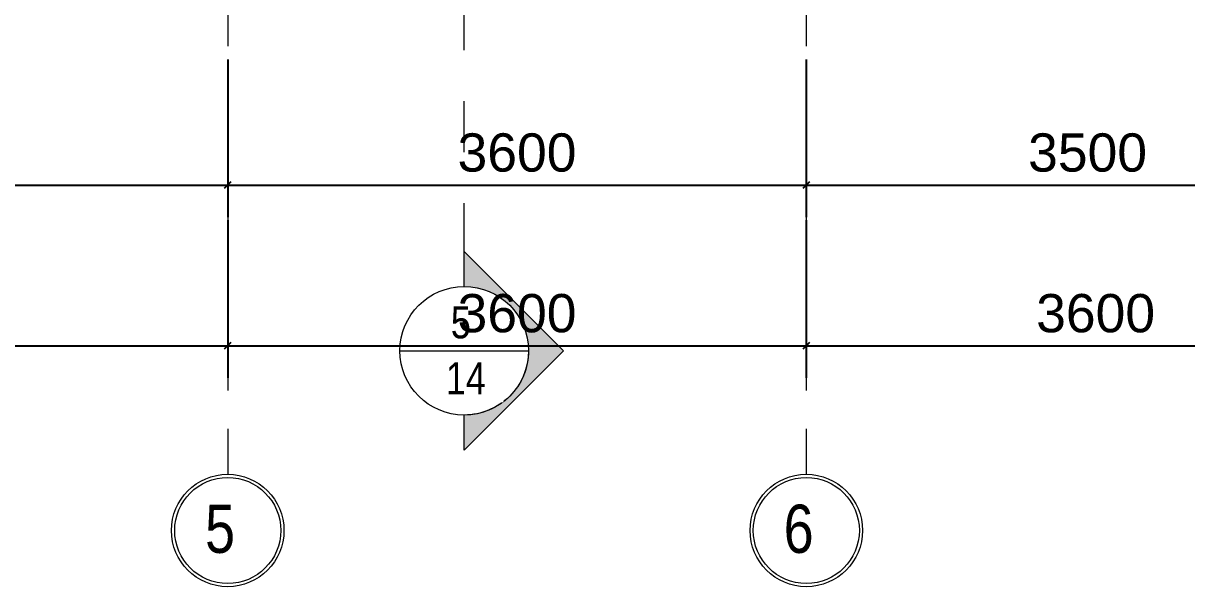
# Model space of a CAD drawing. Header units: millimetres. Extents: x -20510 to 108935, y -243239 to 20306.
# Drawn here: x 13978 to 21217, y -73700 to -70193 of the extents above; entities that cross this region are included whole.
import ezdxf

# ---------------------------------------------------------------- set-up
doc = ezdxf.new("R2010")
doc.units = ezdxf.units.MM
for name, pattern in [('Abgebrochen', [714.375, 476.25, -238.125]), ('Aligning Line', [635, 317.5, -317.5]), ('Hidden', [714.375, 476.25, -238.125])]:
    doc.linetypes.add(name, pattern=pattern)
for name, color, linetype, lineweight in [('A-ANNO-DIMS', 1, 'Continuous', 9), ('G-ANNO-SYMB', 6, 'Abgebrochen', 9), ('S-GRID', 1, 'Continuous', 9), ('S-GRID-IDEN', 1, 'Continuous', 9)]:
    doc.layers.add(name, color=color, linetype=linetype, lineweight=lineweight)
doc.styles.add('Arial', font='arial.ttf', dxfattribs={"width": 0.8, "height": 250})
doc.styles.add('Arial_1', font='arial.ttf', dxfattribs={"width": 0.8, "height": 200})
doc.styles.add('Arial_5', font='arial.ttf', dxfattribs={"height": 238.125})
doc.dimstyles.new('SecretInternalLinAngDimStyle5p4736185', dxfattribs={"dimscale": 304.8, "dimtxt": 242.94927, "dimasz": 0.130208, "dimexe": 0.656168, "dimexo": 0.0625, "dimgap": 0.260417, "dimtad": 1, "dimdec": 0, "dimrnd": 100, "dimzin": 0, "dimdsep": 46, "dimtxsty": 'Arial_5', "dimblk1": 'OBLIQUE', "dimblk2": 'OBLIQUE', "dimsah": 1, "dimcen": 0.09, "dimdle": 0.492126, "dimazin": 0, "dimtfac": 1, "dimtdec": 4, "dimtix": 1, "dimtmove": 0, "dimatfit": 3, "dimfxl": 2.624672, "dimfxlon": 1, "dimtvp": 1, "dimtolj": 1, "dimtzin": 0, "dimarcsym": 2})

# ---------------------------------------------------------------- blocks, each defined once
blk = doc.blocks.new('Section - CAT DUNG-122916-03_MẶT BẰNG TẦNG 3')
at = {"layer": 'G-ANNO-SYMB', "linetype": 'Continuous'}
h = blk.add_hatch(color=256, dxfattribs=at)
edge = h.paths.add_edge_path()
edge.add_line((0.181, 0), (-2, 0))
edge.add_arc((-6, 0), 4, 0, 90)
edge.add_arc((-6, 0), 4, 90, 180)
edge.add_line((-10, 0), (-12.181, 0))
edge.add_line((-12.181, 0), (-6, 6.181))
edge.add_line((-6, 6.181), (0.181, 0))
for p, q in [((-6, 6.181), (-12.181, 0)), ((0.181, 0), (-6, 6.181)), ((-12.181, 0), (-10, 0)), ((-2, 0), (0.181, 0))]:
    blk.add_line(p, q, dxfattribs=at)
for start, end in [(360, 180), (90, 180), (0, 90), (180, 360)]:
    blk.add_arc((-6, 0), 4, start, end, dxfattribs=at)
blk = doc.blocks.new('Grid - TRUC  D1-102336-03_MẶT BẰNG TẦNG 3')
at = {"layer": 'S-GRID-IDEN'}
for radius in [3.5, 3.3]:
    blk.add_circle((0, 0), radius, dxfattribs=at)
blk = doc.blocks.new('_Oblique')
at = {"color": 0, "linetype": 'ByBlock', "lineweight": -2}
blk.add_line((-0.5, -0.5), (0.5, 0.5), dxfattribs=at)
blk = doc.blocks.new('DIMBLOCK5-03_MẶT BẰNG TẦNG 3')
at = {"layer": 'A-ANNO-DIMS', "color": 0, "lineweight": -2, "transparency": 16777216}
for p, q in [((11650, -71419.1), (11650, -72400)), ((15250, -71419.1), (15250, -72400)), ((11500, -72200), (15400, -72200))]:
    blk.add_line(p, q, dxfattribs=at)
at = {"layer": 'Defpoints', "color": 0, "transparency": 16777216}
for p in [(11650, -71400), (15250, -71400), (15250, -72200)]:
    blk.add_point(p, dxfattribs=at)
at = {"layer": 'A-ANNO-DIMS', "color": 0, "lineweight": -2, "transparency": 16777216, "xscale": 39.6875, "yscale": 39.6875, "zscale": 39.6875, "rotation": 180}
blk.add_blockref('_Oblique', (11650, -72200), dxfattribs=at)
at = {"layer": 'A-ANNO-DIMS', "color": 0, "lineweight": -2, "transparency": 16777216, "xscale": 39.6875, "yscale": 39.6875, "zscale": 39.6875}
blk.add_blockref('_Oblique', (15250, -72200), dxfattribs=at)
at = {"layer": 'A-ANNO-DIMS', "color": 0, "transparency": 16777216, "insert": (13450, -71999), "char_height": 238.12, "width": 879.103, "attachment_point": 5, "style": 'Arial_5'}
blk.add_mtext('\\A1;3600', dxfattribs=at)
blk = doc.blocks.new('DIMBLOCK6-03_MẶT BẰNG TẦNG 3')
at = {"layer": 'A-ANNO-DIMS', "color": 0, "lineweight": -2, "transparency": 16777216}
for p, q in [((15250, -71419.1), (15250, -72400)), ((18850, -71419.1), (18850, -72400)), ((15100, -72200), (19000, -72200))]:
    blk.add_line(p, q, dxfattribs=at)
at = {"layer": 'Defpoints', "color": 0, "transparency": 16777216}
for p in [(15250, -71400), (18850, -71400), (18850, -72200)]:
    blk.add_point(p, dxfattribs=at)
at = {"layer": 'A-ANNO-DIMS', "color": 0, "lineweight": -2, "transparency": 16777216, "xscale": 39.6875, "yscale": 39.6875, "zscale": 39.6875, "rotation": 180}
blk.add_blockref('_Oblique', (15250, -72200), dxfattribs=at)
at = {"layer": 'A-ANNO-DIMS', "color": 0, "lineweight": -2, "transparency": 16777216, "xscale": 39.6875, "yscale": 39.6875, "zscale": 39.6875}
blk.add_blockref('_Oblique', (18850, -72200), dxfattribs=at)
at = {"layer": 'A-ANNO-DIMS', "color": 0, "transparency": 16777216, "insert": (17050, -71999), "char_height": 238.12, "width": 879.103, "attachment_point": 5, "style": 'Arial_5'}
blk.add_mtext('\\A1;3600', dxfattribs=at)
blk = doc.blocks.new('DIMBLOCK7-03_MẶT BẰNG TẦNG 3')
at = {"layer": 'A-ANNO-DIMS', "color": 0, "lineweight": -2, "transparency": 16777216}
for p, q in [((18850, -71419.1), (18850, -72400)), ((22450, -71419.1), (22450, -72400)), ((18700, -72200), (22600, -72200))]:
    blk.add_line(p, q, dxfattribs=at)
at = {"layer": 'Defpoints', "color": 0, "transparency": 16777216}
for p in [(18850, -71400), (22450, -71400), (22450, -72200)]:
    blk.add_point(p, dxfattribs=at)
at = {"layer": 'A-ANNO-DIMS', "color": 0, "lineweight": -2, "transparency": 16777216, "xscale": 39.6875, "yscale": 39.6875, "zscale": 39.6875, "rotation": 180}
blk.add_blockref('_Oblique', (18850, -72200), dxfattribs=at)
at = {"layer": 'A-ANNO-DIMS', "color": 0, "lineweight": -2, "transparency": 16777216, "xscale": 39.6875, "yscale": 39.6875, "zscale": 39.6875}
blk.add_blockref('_Oblique', (22450, -72200), dxfattribs=at)
at = {"layer": 'A-ANNO-DIMS', "color": 0, "transparency": 16777216, "insert": (20650, -71999), "char_height": 238.12, "width": 879.103, "attachment_point": 5, "style": 'Arial_5'}
blk.add_mtext('\\A1;3600', dxfattribs=at)
blk = doc.blocks.new('DIMBLOCK28-03_MẶT BẰNG TẦNG 3')
at = {"layer": 'A-ANNO-DIMS', "color": 0, "lineweight": -2, "transparency": 16777216}
for p, q in [((11650, -70419.1), (11650, -71400)), ((15250, -70419.1), (15250, -71400)), ((11500, -71200), (15400, -71200))]:
    blk.add_line(p, q, dxfattribs=at)
at = {"layer": 'Defpoints', "color": 0, "transparency": 16777216}
for p in [(11650, -70400), (15250, -70400), (15250, -71200)]:
    blk.add_point(p, dxfattribs=at)
at = {"layer": 'A-ANNO-DIMS', "color": 0, "lineweight": -2, "transparency": 16777216, "xscale": 39.6875, "yscale": 39.6875, "zscale": 39.6875, "rotation": 180}
blk.add_blockref('_Oblique', (11650, -71200), dxfattribs=at)
at = {"layer": 'A-ANNO-DIMS', "color": 0, "lineweight": -2, "transparency": 16777216, "xscale": 39.6875, "yscale": 39.6875, "zscale": 39.6875}
blk.add_blockref('_Oblique', (15250, -71200), dxfattribs=at)
at = {"layer": 'A-ANNO-DIMS', "color": 0, "transparency": 16777216, "insert": (13450, -70999), "char_height": 238.12, "width": 879.103, "attachment_point": 5, "style": 'Arial_5'}
blk.add_mtext('\\A1;3600', dxfattribs=at)
blk = doc.blocks.new('DIMBLOCK29-03_MẶT BẰNG TẦNG 3')
at = {"layer": 'A-ANNO-DIMS', "color": 0, "lineweight": -2, "transparency": 16777216}
for p, q in [((15250, -70419.1), (15250, -71400)), ((18850, -70419.1), (18850, -71400)), ((15100, -71200), (19000, -71200))]:
    blk.add_line(p, q, dxfattribs=at)
at = {"layer": 'Defpoints', "color": 0, "transparency": 16777216}
for p in [(15250, -70400), (18850, -70400), (18850, -71200)]:
    blk.add_point(p, dxfattribs=at)
at = {"layer": 'A-ANNO-DIMS', "color": 0, "lineweight": -2, "transparency": 16777216, "xscale": 39.6875, "yscale": 39.6875, "zscale": 39.6875, "rotation": 180}
blk.add_blockref('_Oblique', (15250, -71200), dxfattribs=at)
at = {"layer": 'A-ANNO-DIMS', "color": 0, "lineweight": -2, "transparency": 16777216, "xscale": 39.6875, "yscale": 39.6875, "zscale": 39.6875}
blk.add_blockref('_Oblique', (18850, -71200), dxfattribs=at)
at = {"layer": 'A-ANNO-DIMS', "color": 0, "transparency": 16777216, "insert": (17050, -70999), "char_height": 238.12, "width": 879.103, "attachment_point": 5, "style": 'Arial_5'}
blk.add_mtext('\\A1;3600', dxfattribs=at)
blk = doc.blocks.new('DIMBLOCK30-03_MẶT BẰNG TẦNG 3')
at = {"layer": 'A-ANNO-DIMS', "color": 0, "lineweight": -2, "transparency": 16777216}
for p, q in [((18850, -70419.1), (18850, -71400)), ((22350, -70419.1), (22350, -71400)), ((18700, -71200), (22500, -71200))]:
    blk.add_line(p, q, dxfattribs=at)
at = {"layer": 'Defpoints', "color": 0, "transparency": 16777216}
for p in [(18850, -70400), (22350, -70400), (22350, -71200)]:
    blk.add_point(p, dxfattribs=at)
at = {"layer": 'A-ANNO-DIMS', "color": 0, "lineweight": -2, "transparency": 16777216, "xscale": 39.6875, "yscale": 39.6875, "zscale": 39.6875, "rotation": 180}
blk.add_blockref('_Oblique', (18850, -71200), dxfattribs=at)
at = {"layer": 'A-ANNO-DIMS', "color": 0, "lineweight": -2, "transparency": 16777216, "xscale": 39.6875, "yscale": 39.6875, "zscale": 39.6875}
blk.add_blockref('_Oblique', (22350, -71200), dxfattribs=at)
at = {"layer": 'A-ANNO-DIMS', "color": 0, "transparency": 16777216, "insert": (20600, -70999), "char_height": 238.12, "width": 879.103, "attachment_point": 5, "style": 'Arial_5'}
blk.add_mtext('\\A1;3500', dxfattribs=at)

msp = doc.modelspace()

# ---------------------------------------------------------------- linework, layer by layer
at = {"layer": 'G-ANNO-SYMB', "linetype": 'Aligning Line'}
msp.add_line((16721.6, -71631.2), (16721.6, -53998.4), dxfattribs=at)
at = {"layer": 'G-ANNO-SYMB', "linetype": 'Continuous'}
msp.add_line((16321.6, -72231.2), (17121.6, -72231.2), dxfattribs=at)
at = {"layer": 'S-GRID', "linetype": 'Hidden'}
for p, q in [((15250, -52000), (15250, -73000)), ((18850, -52000), (18850, -73000))]:
    msp.add_line(p, q, dxfattribs=at)

# ---------------------------------------------------------------- block references
at = {"layer": 'G-ANNO-SYMB', "linetype": 'Continuous', "extrusion": (0, 0, -1), "xscale": 99.99999999999991, "yscale": 99.99999999999991, "zscale": 99.99999999999991, "rotation": 90.0000000000001}
msp.add_blockref('Section - CAT DUNG-122916-03_MẶT BẰNG TẦNG 3', (-16721.6, -71631.2), dxfattribs=at)
at = {"layer": 'S-GRID-IDEN', "xscale": 99.99999999999991, "yscale": 99.99999999999991, "zscale": 99.99999999999991, "rotation": 180}
for p in [(15250, -73350), (18850, -73350)]:
    msp.add_blockref('Grid - TRUC  D1-102336-03_MẶT BẰNG TẦNG 3', p, dxfattribs=at)

# ---------------------------------------------------------------- dimensions: what is measured, and where the dimension line sits
at = {"layer": 'A-ANNO-DIMS'}
for base, p1, p2, override, picture, middle in [((15250, -71200), (11650, -70400), (15250, -70400), {"dimpost": '<>', "dimfxl": 3600}, 'DIMBLOCK28-03_MẶT BẰNG TẦNG 3', (13450, -70999)), ((18850, -71200), (15250, -70400), (18850, -70400), {"dimpost": '<>', "dimfxl": 3600}, 'DIMBLOCK29-03_MẶT BẰNG TẦNG 3', (17050, -70999)), ((22350, -71200), (18850, -70400), (22350, -70400), {"dimpost": '<>', "dimfxl": 3500}, 'DIMBLOCK30-03_MẶT BẰNG TẦNG 3', (20600, -70999)), ((15250, -72200), (11650, -71400), (15250, -71400), {"dimpost": '<>', "dimfxl": 3600}, 'DIMBLOCK5-03_MẶT BẰNG TẦNG 3', (13450, -71999)), ((22450, -72200), (18850, -71400), (22450, -71400), {"dimpost": '<>', "dimfxl": 3600}, 'DIMBLOCK7-03_MẶT BẰNG TẦNG 3', (20650, -71999))]:
    dim = msp.add_linear_dim(base=base, p1=p1, p2=p2, dimstyle='SecretInternalLinAngDimStyle5p4736185', override=override, dxfattribs=at)
    dim.commit()
    dim.dimension.update_dxf_attribs({"geometry": picture, "text_midpoint": middle})

# ---------------------------------------------------------------- next in the draw order: texts
at = {"layer": 'G-ANNO-SYMB', "linetype": 'Continuous', "char_height": 200, "attachment_point": 1, "style": 'Arial', "bg_fill": 3, "box_fill_scale": 1.25, "bg_fill_color": 9, "bg_fill_true_color": 13158600, "bg_fill_transparency": 0}
for s, insert, width in [('5', (16638.2, -71954.2), 153.924), ('14', (16607.1, -72302.7), 307.848)]:
    msp.add_mtext(s, dxfattribs=dict(at, insert=insert, width=width))
at = {"layer": 'S-GRID-IDEN', "char_height": 300, "width": 288.607, "attachment_point": 1, "style": 'Arial_1', "bg_fill": 3, "box_fill_scale": 1.25, "bg_fill_color": 9, "bg_fill_true_color": 13158600, "bg_fill_transparency": 0}
for s, insert in [('5', (15109.2, -73189.2)), ('6', (18709.2, -73189.2))]:
    msp.add_mtext(s, dxfattribs=dict(at, insert=insert))

# ---------------------------------------------------------------- next in the draw order: dimensions: what is measured, and where the dimension line sits
at = {"layer": 'A-ANNO-DIMS'}
dim = msp.add_linear_dim(base=(18850, -72200), p1=(15250, -71400), p2=(18850, -71400), dimstyle='SecretInternalLinAngDimStyle5p4736185', override={"dimpost": '<>', "dimfxl": 3600}, dxfattribs=at)
dim.commit()
dim.dimension.update_dxf_attribs({"geometry": 'DIMBLOCK6-03_MẶT BẰNG TẦNG 3', "text_midpoint": (17050, -71999)})

doc.saveas('drawing.dxf')
